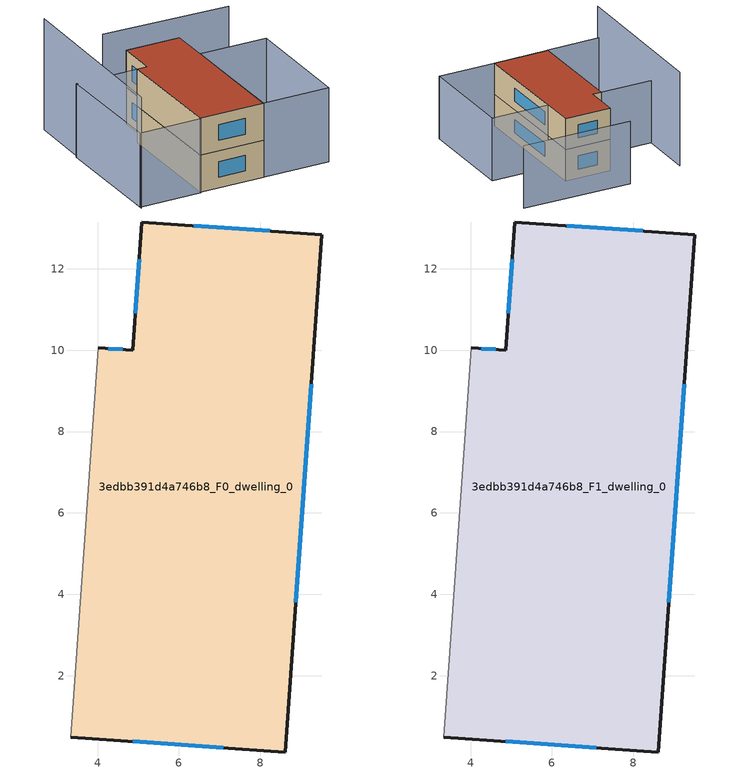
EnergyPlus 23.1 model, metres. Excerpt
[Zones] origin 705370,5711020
3edbb391d4a746b8_F0_dwelling_0
 floor ground (EU_floor_Construction): 9.52,12.84 8.62,0.12 3.34,0.49 4.01,10.06 4.87,10 5.08,13.15 z0
 wall outside (EU_wall_Construction): 3.34,0.49 8.62,0.12 9.52,12.84 5.08,13.15 4.87,10 4.01,10.06 z0:3
 wall adiabatic (EU_wall_Construction): 4.01,10.06 3.34,0.49 z0:3
 window (EU_Window_Construction): 4.87,0.38 7.09,0.23 / 4.62,10.02 4.26,10.04 / 5.02,12.24 4.93,10.91 / 8.24,12.93 6.36,13.06 / 8.88,3.8 9.26,9.17 z0.87:2.13
3edbb391d4a746b8_F1_dwelling_0
 floor to 3edbb391d4a746b8_F0_dwelling_0 (EU_floor_Construction): 9.52,12.84 8.62,0.12 3.34,0.49 4.01,10.06 4.87,10 5.08,13.15 z3
 wall outside (EU_wall_Construction): 3.34,0.49 8.62,0.12 9.52,12.84 5.08,13.15 4.87,10 4.01,10.06 z3:6
 wall adiabatic (EU_wall_Construction): 4.01,10.06 3.34,0.49 z3:6
 window (EU_Window_Construction): 4.87,0.38 7.09,0.23 / 4.62,10.02 4.26,10.04 / 5.02,12.24 4.93,10.91 / 8.24,12.93 6.36,13.06 / 8.88,3.8 9.26,9.17 z3.87:5.13
 roof outside (EU_roof_Construction): 8.62,0.12 9.52,12.84 5.08,13.15 4.87,10 4.01,10.06 3.34,0.49 z6
shading: 15.46,15.4 5.1,16.36 / 9.3,9.7 14.78,9.29 / 14.78,9.29 14.06,-0.29 / 14.06,-0.29 8.57,0.13 / 8.57,0.13 9.3,9.7 / 4.01,10.06 3.33,0.43 / 3.33,0.43 -1.73,0.78 / -1.73,0.78 -1.05,10.42 / -1.05,10.42 4.01,10.06 z0:6; -0.47,15.66 -1.75,0.62 z0:9
[Building]
EU S2 Campaign: North Axis=0; Terrain=City; Solar Distribution=FullExterior
[Site:Location]
London: Latitude=51.5; Longitude=-0.5; Time Zone=0; Elevation=25
[SizingPeriod:WeatherFileDays]
AnnualSizingPeriod: Begin Month=1; Begin Day of Month=1; End Month=12; End Day of Month=31; Day of Week for Start Day=Monday; Use Weather File Daylight Saving Period=No; Use Weather File Rain and Snow Indicators=No
[MATERIAL]
EU_InternalMass_Material: Roughness=MediumRough; Thickness=0.1; Conductivity=1; Density=1800; Specific Heat=900; Thermal Absorptance=0.9; Solar Absorptance=0.7; Visible Absorptance=0.7
[MATERIAL:NOMASS] Roughness=MediumRough; Thermal Absorptance=0.9; Solar Absorptance=0.7; Visible Absorptance=0.7
Name | Thermal Resistance
EU_wall_NoMass | 0.724719
EU_roof_NoMass | 2.98947
EU_floor_NoMass | 2.39157
[WINDOWMATERIAL:SIMPLEGLAZINGSYSTEM]
EU_Window_SimpleGlazing: UFactor=2.63425; Solar Heat Gain Coefficient=0.76; Visible Transmittance=0.76
[CONSTRUCTION]
EU_wall_Construction: EU_wall_NoMass
EU_roof_Construction: EU_roof_NoMass
EU_floor_Construction: EU_floor_NoMass
EU_Window_Construction: EU_Window_SimpleGlazing
EU_InternalMass_Construction: EU_InternalMass_Material
[ZONE] Type=1; Multiplier=1; Ceiling Height=autocalculate; Volume=194.432; Floor Area=autocalculate; Part of Total Floor Area=Yes
3edbb391d4a746b8_F0_dwelling_0; 3edbb391d4a746b8_F1_dwelling_0
[INTERNALMASS] Construction=EU_InternalMass_Construction; Surface Area=64.8107
Name | Zone or ZoneList
3edbb391d4a746b8_F0_dwelling_0_EU_InternalMass | 3edbb391d4a746b8_F0_dwelling_0
3edbb391d4a746b8_F1_dwelling_0_EU_InternalMass | 3edbb391d4a746b8_F1_dwelling_0
[OTHEREQUIPMENT] Fuel Type=Electricity; Design Level Calculation Method=Watts/Area; Power per Zone Floor Area=1; Fraction Latent=0; Fraction Radiant=0; Fraction Lost=0; Carbon Dioxide Generation Rate=0; EndUse Subcategory=EU_Step8_InternalGains
Name | Zone or ZoneList or Space or SpaceList | Schedule
EU_Step8_InternalGain_3edbb391d4a746b8_F0_dwelling_0_f000 | 3edbb391d4a746b8_F0_dwelling_0 | EU_Step8_GainSchedule_3edbb391d4a746b8_F0_dwelling_0_f000
EU_Step8_InternalGain_3edbb391d4a746b8_F1_dwelling_0_f000 | 3edbb391d4a746b8_F1_dwelling_0 | EU_Step8_GainSchedule_3edbb391d4a746b8_F1_dwelling_0_f000
[ZONEVENTILATION:DESIGNFLOWRATE] Schedule=EU_AlwaysOn; Design Flow Rate Calculation Method=AirChanges/Hour; Air Changes per Hour=0.418135; Ventilation Type=Natural; Fan Pressure Rise=0; Fan Total Efficiency=1; Constant Term Coefficient=1; Temperature Term Coefficient=0; Velocity Term Coefficient=0; Velocity Squared Term Coefficient=0; Minimum Indoor Temperature=-100; Maximum Indoor Temperature=100; Delta Temperature=-100; Minimum Outdoor Temperature=-100; Maximum Outdoor Temperature=100; Maximum Wind Speed=40
Name | Zone or ZoneList or Space or SpaceList
EU_ConstantAir_3edbb391d4a746b8_F0_dwelling_0 | 3edbb391d4a746b8_F0_dwelling_0
EU_ConstantAir_3edbb391d4a746b8_F1_dwelling_0 | 3edbb391d4a746b8_F1_dwelling_0
[HVACTEMPLATE:THERMOSTAT] Constant Heating Setpoint=20; Constant Cooling Setpoint=50
EU_HeatOnly_3edbb391d4a746b8_F0_dwelling_0; EU_HeatOnly_3edbb391d4a746b8_F1_dwelling_0
[HVACTEMPLATE:ZONE:IDEALLOADSAIRSYSTEM] System Availability Schedule=EU_AlwaysOn; Maximum Heating Supply Air Temperature=50; Minimum Cooling Supply Air Temperature=13; Maximum Heating Supply Air Humidity Ratio=0.0156; Minimum Cooling Supply Air Humidity Ratio=0.0077; Heating Limit=NoLimit; Cooling Limit=NoLimit; Heating Availability Schedule=EU_AlwaysOn; Cooling Availability Schedule=EU_CoolingOff; Dehumidification Control Type=ConstantSensibleHeatRatio; Cooling Sensible Heat Ratio=0.7; Dehumidification Setpoint=60; Humidification Control Type=None; Humidification Setpoint=30; Outdoor Air Method=None; Outdoor Air Flow Rate per Person=0.00944; Outdoor Air Flow Rate per Zone Floor Area=0; Outdoor Air Flow Rate per Zone=0; Demand Controlled Ventilation Type=None; Outdoor Air Economizer Type=NoEconomizer; Heat Recovery Type=None; Sensible Heat Recovery Effectiveness=0.7; Latent Heat Recovery Effectiveness=0.65
Name | Template Thermostat
3edbb391d4a746b8_F0_dwelling_0 | EU_HeatOnly_3edbb391d4a746b8_F0_dwelling_0
3edbb391d4a746b8_F1_dwelling_0 | EU_HeatOnly_3edbb391d4a746b8_F1_dwelling_0
[SIZING:ZONE] Zone Cooling Design Supply Air Temperature Input Method=SupplyAirTemperature; Zone Cooling Design Supply Air Temperature=13; Zone Heating Design Supply Air Temperature Input Method=SupplyAirTemperature; Zone Heating Design Supply Air Temperature=50; Zone Cooling Design Supply Air Humidity Ratio=0.008; Zone Heating Design Supply Air Humidity Ratio=0.008; Cooling Design Air Flow Method=DesignDay; Cooling Design Air Flow Rate=0; Cooling Minimum Air Flow per Zone Floor Area=0.000762; Cooling Minimum Air Flow=0; Cooling Minimum Air Flow Fraction=0.2; Heating Design Air Flow Method=DesignDay; Heating Design Air Flow Rate=0; Heating Maximum Air Flow per Zone Floor Area=0.002032; Heating Maximum Air Flow=0.141576; Heating Maximum Air Flow Fraction=0.3; Account for Dedicated Outdoor Air System=No; Dedicated Outdoor Air System Control Strategy=NeutralSupplyAir; Dedicated Outdoor Air Low Setpoint Temperature for Design=autosize; Dedicated Outdoor Air High Setpoint Temperature for Design=autosize; Zone Load Sizing Method=Sensible Load Only No Latent Load; Zone Latent Cooling Design Supply Air Humidity Ratio Input Method=HumidityRatioDifference; Zone Cooling Design Supply Air Humidity Ratio Difference=0.005; Zone Latent Heating Design Supply Air Humidity Ratio Input Method=HumidityRatioDifference; Zone Humidification Design Supply Air Humidity Ratio Difference=0.005
3edbb391d4a746b8_F0_dwelling_0; 3edbb391d4a746b8_F1_dwelling_0
[SCHEDULE:CONSTANT]
Name | Hourly Value
EU_AlwaysOn | 1
EU_CoolingOff | 0
[SCHEDULE:FILE] Column Number=1; Rows to Skip at Top=0; Number of Hours of Data=8760; Column Separator=Comma; Interpolate to Timestep=No; Minutes per Item=60; Adjust Schedule for Daylight Savings=Yes
Name | File
EU_Step8_GainSchedule_3edbb391d4a746b8_F0_dwelling_0_f000 | ../../schedules/3edbb391d4a746b8/3edbb391d4a746b8_F0_dwelling_0_f000_gain.csv
EU_Step8_GainSchedule_3edbb391d4a746b8_F1_dwelling_0_f000 | ../../schedules/3edbb391d4a746b8/3edbb391d4a746b8_F1_dwelling_0_f000_gain.csv
